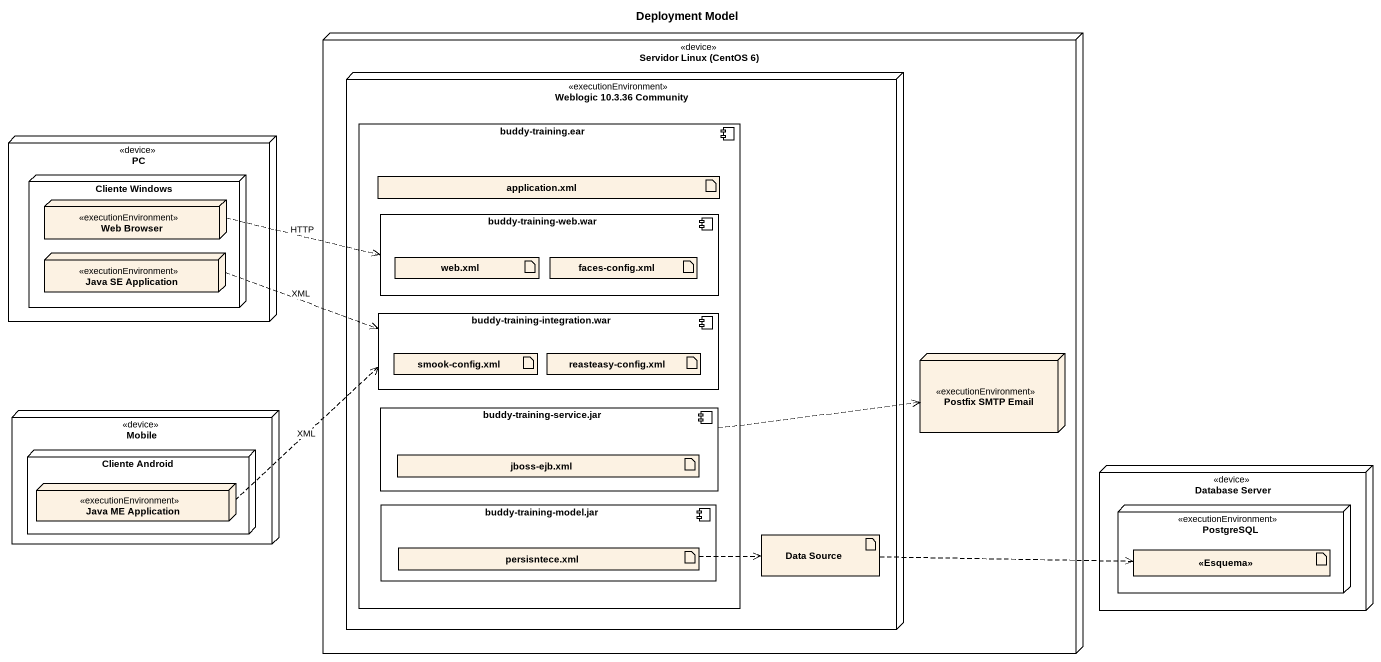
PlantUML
@startuml
title Deployment Model
node "Servidor Linux (CentOS 6)" as Servidor_Linux_CentOS_6 <<device>> {
  node "Weblogic 10.3.36 Community" as Weblogic_10_3_36_Community <<executionEnvironment>> {
    component "buddy-training.ear" as buddy_training_ear {
      artifact "application.xml" as application_xml
      component "buddy-training-web.war" as buddy_training_web_war {
        artifact "web.xml" as web_xml
        artifact "faces-config.xml" as faces_config_xml
      }
      component "buddy-training-integration.war" as buddy_training_integration {
        artifact "smook-config.xml" as smook_config_xml
        artifact "reasteasy-config.xml" as reasteasy_config_xml
      }
      component "buddy-training-service.jar" as buddy_training_service_jar {
        artifact "jboss-ejb.xml" as jboss_ejb_xml
      }
      component "buddy-training-model.jar" as buddy_training_model_jar {
        artifact "persisntece.xml" as persisntece_xml
      }
    }
    artifact "Data Source" as Data_Source
  }
  node "Postfix SMTP Email" as Postfix_SMTP_Email <<executionEnvironment>>
}
node PC <<device>> {
  node "Cliente Windows" as Cliente_Windows {
    node "Web Browser" as Web_Browser <<executionEnvironment>>
    node "Java SE Application" as Java_SE_Application <<executionEnvironment>>
  }
}
node Mobile <<device>> {
  node "Cliente Android" as Cliente_Android {
    node "Java ME Application" as Java_ME_Application <<executionEnvironment>>
  }
}
node "Database Server" as Database_Server <<device>> {
  node PostgreSQL <<executionEnvironment>> {
    artifact "<<Esquema>>" as Esquema
  }
}
Web_Browser .right.> buddy_training_web_war : HTTP
Java_SE_Application .right.> buddy_training_integration : XML
buddy_training_service_jar .right.> Postfix_SMTP_Email
Java_ME_Application .right.> buddy_training_integration : XML
persisntece_xml .right.> Data_Source
Data_Source .right.> Esquema
@enduml
